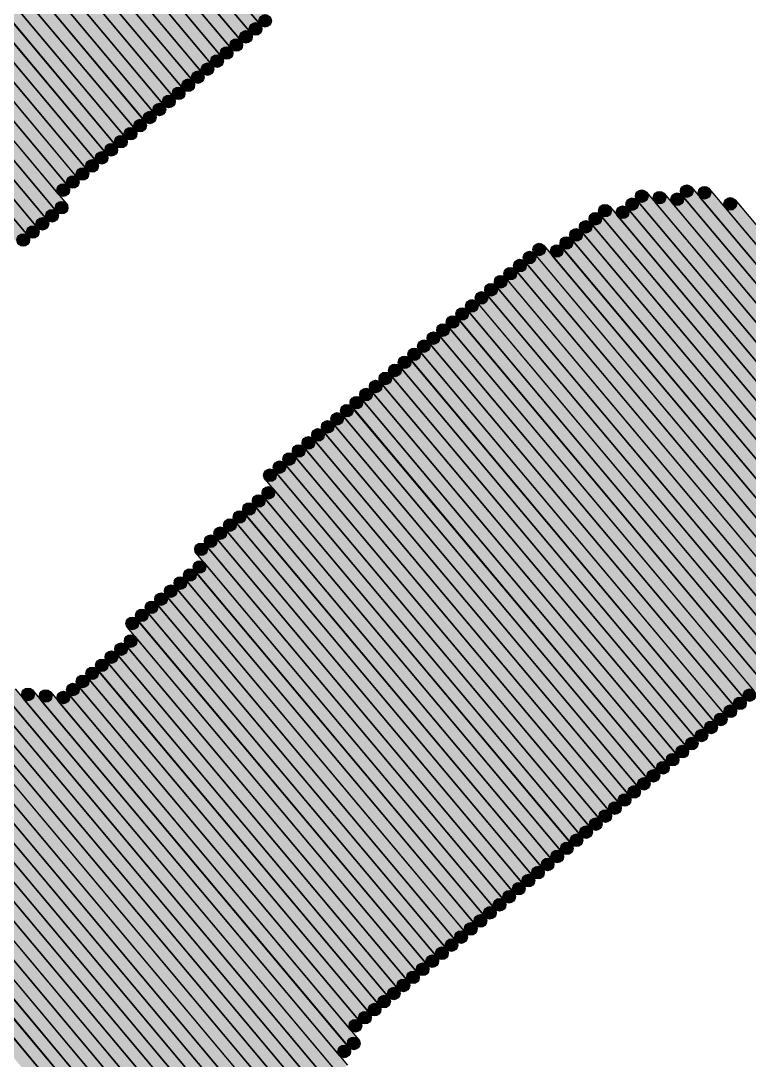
# Model space of a CAD drawing. Header units: millimetres. Extents: x -4 to 157, y -60 to 103.
# Drawn here: x 97.908 to 100.086, y 0.878 to 3.989 of the extents above; entities that cross this region are included whole.
import ezdxf

# ---------------------------------------------------------------- set-up
doc = ezdxf.new("R2010")
doc.units = ezdxf.units.MM
doc.layers.add('BottomSolder', color=6, linetype='Continuous', true_color=0xff00ff)

msp = doc.modelspace()

# ---------------------------------------------------------------- hatches: boundary and pattern name
at = {"layer": 'BottomSolder', "true_color": 0xff00ff}
for points in [[(98.1657, 4.5229), (98.1945, 4.5471), (98.6528, 4.0007), (98.6241, 3.9766)], [(98.1369, 4.4986), (98.1657, 4.5228), (98.624, 3.9765), (98.5953, 3.9524)], [(98.1323, 4.4459), (98.161, 4.47), (98.5952, 3.9525), (98.5665, 3.9284)], [(98.0747, 4.3977), (98.1035, 4.4218), (98.5378, 3.9042), (98.509, 3.8801)], [(98.1035, 4.4217), (98.1323, 4.4458), (98.5665, 3.9283), (98.5377, 3.9042)], [(98.046, 4.3735), (98.0748, 4.3977), (98.5091, 3.88), (98.4803, 3.8559)], [(98.0413, 4.3207), (98.07, 4.3448), (98.4802, 3.856), (98.4515, 3.8318)], [(97.9838, 4.2724), (98.0126, 4.2965), (98.4227, 3.8077), (98.394, 3.7836)], [(98.0126, 4.2966), (98.0413, 4.3207), (98.4515, 3.8318), (98.4227, 3.8077)], [(97.9551, 4.2484), (97.9839, 4.2726), (98.3941, 3.7836), (98.3653, 3.7594)], [(97.9263, 4.2241), (97.955, 4.2482), (98.3651, 3.7595), (98.3364, 3.7353)], [(97.893, 4.1471), (97.9217, 4.1713), (98.3078, 3.7113), (98.279, 3.6872)], [(97.9217, 4.1713), (97.9505, 4.1954), (98.3365, 3.7353), (98.3077, 3.7111)], [(97.8642, 4.1231), (97.8929, 4.1472), (98.2791, 3.6872), (98.2503, 3.663)], [(97.8355, 4.0988), (97.8642, 4.123), (98.2502, 3.663), (98.2215, 3.6388)], [(97.8067, 4.0748), (97.8355, 4.0989), (98.2214, 3.6388), (98.1927, 3.6147)], [(97.7491, 4.0265), (97.7779, 4.0507), (98.164, 3.5906), (98.1352, 3.5665)], [(97.778, 4.0505), (97.8068, 4.0747), (98.1927, 3.6147), (98.1639, 3.5906)], [(97.7206, 4.0025), (97.7493, 4.0266), (98.1353, 3.5664), (98.1065, 3.5423)], [(97.7158, 3.9495), (97.7446, 3.9737), (98.1065, 3.5423), (98.0777, 3.5182)], [(97.6583, 3.9013), (97.687, 3.9254), (98.049, 3.4941), (98.0202, 3.47)], [(97.6871, 3.9255), (97.7159, 3.9496), (98.0777, 3.5181), (98.0489, 3.494)], [(97.6294, 3.877), (97.6582, 3.9012), (98.0444, 3.4413), (98.0156, 3.4172)], [(97.6007, 3.8529), (97.6295, 3.8771), (98.0157, 3.4171), (97.9869, 3.393)], [(97.5433, 3.8047), (97.572, 3.8288), (97.9581, 3.3688), (97.9294, 3.3447)], [(97.5721, 3.8289), (97.6009, 3.853), (97.9868, 3.393), (97.958, 3.3689)], [(97.5146, 3.7807), (97.5434, 3.8048), (97.9293, 3.3448), (97.9005, 3.3206)], [(99.8847, 3.4667), (99.9135, 3.4908), (100.5167, 2.772), (100.488, 2.7478)], [(99.9377, 3.462), (99.9665, 3.4861), (100.4972, 2.8537), (100.4685, 2.8295)], [(99.7503, 3.4518), (99.779, 3.4759), (100.5028, 2.6134), (100.474, 2.5893)], [(99.8032, 3.4472), (99.832, 3.4713), (100.5075, 2.6662), (100.4787, 2.642)], [(99.8562, 3.4426), (99.8849, 3.4667), (100.512, 2.7191), (100.4833, 2.695)], [(100.0147, 3.4287), (100.0434, 3.4528), (100.4777, 2.9353), (100.449, 2.9111)], [(99.64, 3.4083), (99.6688, 3.4324), (100.489, 2.4547), (100.4602, 2.4305)], [(99.6929, 3.4036), (99.7217, 3.4277), (100.4936, 2.5077), (100.4648, 2.4835)], [(99.7215, 3.4277), (99.7503, 3.4518), (100.4982, 2.5605), (100.4695, 2.5364)], [(99.6112, 3.384), (99.6399, 3.4082), (100.4844, 2.4018), (100.4556, 2.3777)], [(99.5538, 3.3358), (99.5825, 3.3599), (100.4511, 2.3249), (100.4223, 2.3007)], [(99.5825, 3.36), (99.6112, 3.3841), (100.4797, 2.349), (100.451, 2.3249)], [(99.5248, 3.3116), (99.5536, 3.3357), (100.4221, 2.3008), (100.3934, 2.2767)], [(96.6464, 3.2972), (96.6752, 3.3213), (99.9081, -0.5314), (99.8794, -0.5556)], [(96.6994, 3.2925), (96.7281, 3.3167), (99.9367, -0.5073), (99.9079, -0.5315)], [(99.4434, 3.2922), (99.4721, 3.3163), (100.3646, 2.2525), (100.3358, 2.2284)], [(99.4961, 3.2876), (99.5248, 3.3117), (100.3934, 2.2765), (100.3646, 2.2524)], [(96.5361, 3.2535), (96.5648, 3.2777), (99.8217, -0.6038), (99.7929, -0.628)], [(96.5888, 3.2488), (96.6175, 3.2729), (99.8504, -0.5796), (99.8216, -0.6037)], [(96.6176, 3.273), (96.6464, 3.2971), (99.8792, -0.5556), (99.8504, -0.5797)], [(99.3858, 3.244), (99.4145, 3.2681), (100.3072, 2.2044), (100.2785, 2.1802)], [(99.4146, 3.268), (99.4433, 3.2921), (100.3359, 2.2284), (100.3072, 2.2043)], [(96.3727, 3.2146), (96.4014, 3.2387), (99.7067, -0.7004), (99.678, -0.7246)], [(96.4545, 3.234), (96.4832, 3.2581), (99.7643, -0.6522), (99.7355, -0.6763)], [(96.5073, 3.2293), (96.536, 3.2534), (99.7929, -0.628), (99.7642, -0.6521)], [(99.357, 3.2199), (99.3857, 3.2441), (100.2785, 2.1801), (100.2497, 2.156)], [(96.2912, 3.195), (96.32, 3.2192), (99.6491, -0.7487), (99.6204, -0.7728)], [(96.344, 3.1903), (96.3727, 3.2145), (99.678, -0.7245), (99.6492, -0.7487)], [(96.4256, 3.2099), (96.4543, 3.234), (99.7355, -0.6763), (99.7068, -0.7004)], [(99.3283, 3.1957), (99.3571, 3.2198), (100.2497, 2.156), (100.2209, 2.1319)], [(96.1277, 3.156), (96.1565, 3.1801), (99.5343, -0.8452), (99.5055, -0.8694)], [(96.1808, 3.1514), (96.2095, 3.1756), (99.5629, -0.8209), (99.5342, -0.8451)], [(96.2094, 3.1755), (96.2382, 3.1996), (99.5916, -0.7968), (99.5628, -0.8209)], [(96.2624, 3.1709), (96.2912, 3.195), (99.6204, -0.7728), (99.5917, -0.7969)], [(99.2996, 3.1716), (99.3284, 3.1957), (100.221, 2.1319), (100.1923, 2.1077)], [(95.9934, 3.1412), (96.0222, 3.1653), (99.448, -0.9175), (99.4193, -0.9417)], [(96.0462, 3.1366), (96.075, 3.1608), (99.4767, -0.8933), (99.448, -0.9175)], [(96.0991, 3.1319), (96.1279, 3.156), (99.5055, -0.8693), (99.4768, -0.8934)], [(99.242, 3.1234), (99.2707, 3.1475), (100.1875, 2.0548), (100.1588, 2.0307)], [(99.2709, 3.1474), (99.2996, 3.1715), (100.2164, 2.0791), (100.1877, 2.0549)], [(99.2132, 3.0991), (99.242, 3.1233), (100.1588, 2.0308), (100.13, 2.0067)], [(99.1845, 3.0751), (99.2133, 3.0992), (100.13, 2.0067), (100.1013, 1.9825)], [(99.127, 3.0269), (99.1558, 3.051), (100.0725, 1.9583), (100.0438, 1.9341)], [(99.1558, 3.051), (99.1845, 3.0751), (100.1011, 1.9824), (100.0723, 1.9583)], [(99.0984, 3.0027), (99.1271, 3.0268), (100.0438, 1.9343), (100.015, 1.9102)], [(99.0695, 2.9785), (99.0982, 3.0027), (100.0151, 1.9101), (99.9863, 1.8859)], [(99.0408, 2.9544), (99.0696, 2.9785), (99.9862, 1.8861), (99.9575, 1.8619)], [(98.9833, 2.9062), (99.012, 2.9304), (99.9288, 1.8378), (99.9, 1.8136)], [(99.012, 2.9303), (99.0407, 2.9544), (99.9576, 1.8619), (99.9288, 1.8378)], [(98.9545, 2.882), (98.9832, 2.9062), (99.9001, 1.8137), (99.8714, 1.7896)], [(98.9258, 2.858), (98.9545, 2.8821), (99.8713, 1.7895), (99.8425, 1.7654)], [(98.8683, 2.8097), (98.8971, 2.8339), (99.8138, 1.7412), (99.785, 1.7171)], [(98.897, 2.8338), (98.9258, 2.858), (99.8425, 1.7654), (99.8138, 1.7413)], [(98.8394, 2.7855), (98.8682, 2.8096), (99.7851, 1.7172), (99.7563, 1.6931)], [(98.8108, 2.7614), (98.8396, 2.7855), (99.7562, 1.6929), (99.7275, 1.6688)], [(98.7534, 2.7132), (98.7821, 2.7373), (99.6988, 1.6447), (99.67, 1.6205)], [(98.782, 2.7373), (98.8107, 2.7614), (99.7275, 1.6689), (99.6988, 1.6447)], [(98.7245, 2.6892), (98.7533, 2.7133), (99.6701, 1.6207), (99.6413, 1.5966)], [(98.6957, 2.6649), (98.7245, 2.689), (99.6413, 1.5965), (99.6125, 1.5724)], [(98.6669, 2.6407), (98.6956, 2.6648), (99.6125, 1.5724), (99.5837, 1.5483)], [(98.6382, 2.6166), (98.6669, 2.6407), (99.5836, 1.5483), (99.5549, 1.5242)], [(98.6336, 2.5638), (98.6623, 2.5879), (99.555, 1.5241), (99.5262, 1.5)], [(98.6048, 2.5396), (98.6336, 2.5637), (99.5263, 1.5), (99.4976, 1.4759)], [(98.5761, 2.5156), (98.6048, 2.5397), (99.4975, 1.4759), (99.4688, 1.4518)], [(98.5185, 2.4673), (98.5473, 2.4914), (99.44, 1.4277), (99.4112, 1.4035)], [(98.5473, 2.4915), (98.5761, 2.5157), (99.4688, 1.4516), (99.44, 1.4275)], [(98.4898, 2.4433), (98.5186, 2.4674), (99.4112, 1.4034), (99.3825, 1.3793)], [(98.4611, 2.4192), (98.4898, 2.4433), (99.3824, 1.3794), (99.3537, 1.3553)], [(98.4323, 2.395), (98.4611, 2.4191), (99.3538, 1.3553), (99.3251, 1.3311)], [(98.4277, 2.342), (98.4565, 2.3661), (99.325, 1.3311), (99.2962, 1.307)], [(98.399, 2.318), (98.4277, 2.3422), (99.2964, 1.307), (99.2676, 1.2828)], [(98.3702, 2.2938), (98.399, 2.318), (99.2675, 1.2829), (99.2388, 1.2588)], [(98.3415, 2.2697), (98.3702, 2.2938), (99.2387, 1.2586), (99.2099, 1.2345)], [(98.284, 2.2214), (98.3127, 2.2455), (99.1813, 1.2103), (99.1525, 1.1862)], [(98.3127, 2.2456), (98.3414, 2.2697), (99.2099, 1.2345), (99.1812, 1.2104)], [(98.2551, 2.1974), (98.2839, 2.2215), (99.1525, 1.1864), (99.1237, 1.1623)], [(98.2265, 2.1732), (98.2553, 2.1974), (99.1239, 1.1622), (99.0951, 1.1381)], [(98.1931, 2.0961), (98.2219, 2.1202), (99.0662, 1.114), (99.0375, 1.0898)], [(98.2218, 2.1203), (98.2506, 2.1444), (99.095, 1.1381), (99.0662, 1.114)], [(98.1643, 2.072), (98.1931, 2.0961), (99.0374, 1.0899), (99.0087, 1.0658)], [(98.1355, 2.0478), (98.1643, 2.072), (99.0087, 1.0656), (98.9799, 1.0415)], [(98.078, 1.9996), (98.1068, 2.0237), (98.9512, 1.0174), (98.9224, 0.9933)], [(98.1068, 2.0237), (98.1356, 2.0478), (98.9799, 1.0415), (98.9511, 1.0174)], [(98.0492, 1.9755), (98.078, 1.9996), (98.9226, 0.9933), (98.8938, 0.9692)], [(97.862, 1.9652), (97.8907, 1.9894), (98.9281, 0.753), (98.8994, 0.7289)], [(97.9148, 1.9608), (97.9435, 1.9849), (98.8844, 0.8634), (98.8557, 0.8393)], [(97.9677, 1.956), (97.9964, 1.9801), (98.8892, 0.9163), (98.8604, 0.8922)], [(98.0206, 1.9514), (98.0494, 1.9755), (98.9178, 0.9404), (98.8891, 0.9163)]]:
    msp.add_hatch(color=6, dxfattribs=at).paths.add_polyline_path(points, flags=0)
h = msp.add_hatch(color=6, dxfattribs=at)
edge = h.paths.add_edge_path(flags=0)
edge.add_arc((98.6097, 3.9644), 0.0188, 0, 360)
h = msp.add_hatch(color=6, dxfattribs=at)
edge = h.paths.add_edge_path(flags=0)
edge.add_arc((98.6385, 3.9886), 0.0188, 0, 360)
h = msp.add_hatch(color=6, dxfattribs=at)
edge = h.paths.add_edge_path(flags=0)
edge.add_arc((98.5808, 3.9405), 0.0188, 0, 360)
h = msp.add_hatch(color=6, dxfattribs=at)
edge = h.paths.add_edge_path(flags=0)
edge.add_arc((98.5521, 3.9163), 0.0188, 0, 360)
h = msp.add_hatch(color=6, dxfattribs=at)
edge = h.paths.add_edge_path(flags=0)
edge.add_arc((98.5234, 3.8922), 0.0188, 0, 360)
h = msp.add_hatch(color=6, dxfattribs=at)
edge = h.paths.add_edge_path(flags=0)
edge.add_arc((98.4659, 3.8439), 0.0188, 0, 360)
h = msp.add_hatch(color=6, dxfattribs=at)
edge = h.paths.add_edge_path(flags=0)
edge.add_arc((98.4947, 3.868), 0.0188, 0, 360)
h = msp.add_hatch(color=6, dxfattribs=at)
edge = h.paths.add_edge_path(flags=0)
edge.add_arc((98.4371, 3.8198), 0.0188, 0, 360)
h = msp.add_hatch(color=6, dxfattribs=at)
edge = h.paths.add_edge_path(flags=0)
edge.add_arc((98.4083, 3.7957), 0.0188, 0, 360)
h = msp.add_hatch(color=6, dxfattribs=at)
edge = h.paths.add_edge_path(flags=0)
edge.add_arc((98.3507, 3.7474), 0.0188, 0, 360)
h = msp.add_hatch(color=6, dxfattribs=at)
edge = h.paths.add_edge_path(flags=0)
edge.add_arc((98.3797, 3.7715), 0.0188, 0, 360)
h = msp.add_hatch(color=6, dxfattribs=at)
edge = h.paths.add_edge_path(flags=0)
edge.add_arc((98.3221, 3.7232), 0.0188, 0, 360)
h = msp.add_hatch(color=6, dxfattribs=at)
edge = h.paths.add_edge_path(flags=0)
edge.add_arc((98.2934, 3.6992), 0.0188, 0, 360)
h = msp.add_hatch(color=6, dxfattribs=at)
edge = h.paths.add_edge_path(flags=0)
edge.add_arc((98.2647, 3.6751), 0.0188, 0, 360)
h = msp.add_hatch(color=6, dxfattribs=at)
edge = h.paths.add_edge_path(flags=0)
edge.add_arc((98.2071, 3.6268), 0.0188, 0, 360)
h = msp.add_hatch(color=6, dxfattribs=at)
edge = h.paths.add_edge_path(flags=0)
edge.add_arc((98.2359, 3.6509), 0.0188, 0, 360)
h = msp.add_hatch(color=6, dxfattribs=at)
edge = h.paths.add_edge_path(flags=0)
edge.add_arc((98.1783, 3.6027), 0.0188, 0, 360)
h = msp.add_hatch(color=6, dxfattribs=at)
edge = h.paths.add_edge_path(flags=0)
edge.add_arc((98.1496, 3.5786), 0.0188, 0, 360)
h = msp.add_hatch(color=6, dxfattribs=at)
edge = h.paths.add_edge_path(flags=0)
edge.add_arc((98.0921, 3.5302), 0.0188, 0, 360)
h = msp.add_hatch(color=6, dxfattribs=at)
edge = h.paths.add_edge_path(flags=0)
edge.add_arc((98.1209, 3.5543), 0.0188, 0, 360)
h = msp.add_hatch(color=6, dxfattribs=at)
edge = h.paths.add_edge_path(flags=0)
edge.add_arc((98.0633, 3.5061), 0.0188, 0, 360)
h = msp.add_hatch(color=6, dxfattribs=at)
edge = h.paths.add_edge_path(flags=0)
edge.add_arc((98.0346, 3.482), 0.0188, 0, 360)
h = msp.add_hatch(color=6, dxfattribs=at)
edge = h.paths.add_edge_path(flags=0)
edge.add_arc((99.8991, 3.4787), 0.0188, 0, 360)
h = msp.add_hatch(color=6, dxfattribs=at)
edge = h.paths.add_edge_path(flags=0)
edge.add_arc((99.9521, 3.474), 0.0188, 0, 360)
h = msp.add_hatch(color=6, dxfattribs=at)
edge = h.paths.add_edge_path(flags=0)
edge.add_arc((99.7359, 3.4398), 0.0188, 0, 360)
h = msp.add_hatch(color=6, dxfattribs=at)
edge = h.paths.add_edge_path(flags=0)
edge.add_arc((99.7646, 3.4639), 0.0188, 0, 360)
h = msp.add_hatch(color=6, dxfattribs=at)
edge = h.paths.add_edge_path(flags=0)
edge.add_arc((99.8176, 3.4592), 0.0188, 0, 360)
h = msp.add_hatch(color=6, dxfattribs=at)
edge = h.paths.add_edge_path(flags=0)
edge.add_arc((99.8706, 3.4546), 0.0188, 0, 360)
h = msp.add_hatch(color=6, dxfattribs=at)
edge = h.paths.add_edge_path(flags=0)
edge.add_arc((100.0291, 3.4407), 0.0188, 0, 360)
h = msp.add_hatch(color=6, dxfattribs=at)
edge = h.paths.add_edge_path(flags=0)
edge.add_arc((98.0013, 3.4051), 0.0188, 0, 360)
h = msp.add_hatch(color=6, dxfattribs=at)
edge = h.paths.add_edge_path(flags=0)
edge.add_arc((98.03, 3.4293), 0.0188, 0, 360)
h = msp.add_hatch(color=6, dxfattribs=at)
edge = h.paths.add_edge_path(flags=0)
edge.add_arc((99.6544, 3.4203), 0.0188, 0, 360)
h = msp.add_hatch(color=6, dxfattribs=at)
edge = h.paths.add_edge_path(flags=0)
edge.add_arc((99.7073, 3.4156), 0.0188, 0, 360)
h = msp.add_hatch(color=6, dxfattribs=at)
edge = h.paths.add_edge_path(flags=0)
edge.add_arc((97.9724, 3.3809), 0.0188, 0, 360)
h = msp.add_hatch(color=6, dxfattribs=at)
edge = h.paths.add_edge_path(flags=0)
edge.add_arc((99.5969, 3.372), 0.0188, 0, 360)
h = msp.add_hatch(color=6, dxfattribs=at)
edge = h.paths.add_edge_path(flags=0)
edge.add_arc((99.6256, 3.3961), 0.0188, 0, 360)
h = msp.add_hatch(color=6, dxfattribs=at)
edge = h.paths.add_edge_path(flags=0)
edge.add_arc((97.9437, 3.3567), 0.0188, 0, 360)
h = msp.add_hatch(color=6, dxfattribs=at)
edge = h.paths.add_edge_path(flags=0)
edge.add_arc((99.5681, 3.3479), 0.0188, 0, 360)
h = msp.add_hatch(color=6, dxfattribs=at)
edge = h.paths.add_edge_path(flags=0)
edge.add_arc((97.9149, 3.3327), 0.0188, 0, 360)
h = msp.add_hatch(color=6, dxfattribs=at)
edge = h.paths.add_edge_path(flags=0)
edge.add_arc((99.5392, 3.3236), 0.0188, 0, 360)
h = msp.add_hatch(color=6, dxfattribs=at)
edge = h.paths.add_edge_path(flags=0)
edge.add_arc((99.4289, 3.2801), 0.0188, 0, 360)
h = msp.add_hatch(color=6, dxfattribs=at)
edge = h.paths.add_edge_path(flags=0)
edge.add_arc((99.4578, 3.3043), 0.0188, 0, 360)
h = msp.add_hatch(color=6, dxfattribs=at)
edge = h.paths.add_edge_path(flags=0)
edge.add_arc((99.5105, 3.2997), 0.0188, 0, 360)
h = msp.add_hatch(color=6, dxfattribs=at)
edge = h.paths.add_edge_path(flags=0)
edge.add_arc((99.4002, 3.256), 0.0188, 0, 360)
h = msp.add_hatch(color=6, dxfattribs=at)
edge = h.paths.add_edge_path(flags=0)
edge.add_arc((99.3713, 3.232), 0.0188, 0, 360)
h = msp.add_hatch(color=6, dxfattribs=at)
edge = h.paths.add_edge_path(flags=0)
edge.add_arc((99.3427, 3.2077), 0.0188, 0, 360)
h = msp.add_hatch(color=6, dxfattribs=at)
edge = h.paths.add_edge_path(flags=0)
edge.add_arc((99.2853, 3.1594), 0.0188, 0, 360)
h = msp.add_hatch(color=6, dxfattribs=at)
edge = h.paths.add_edge_path(flags=0)
edge.add_arc((99.314, 3.1837), 0.0188, 0, 360)
h = msp.add_hatch(color=6, dxfattribs=at)
edge = h.paths.add_edge_path(flags=0)
edge.add_arc((99.2564, 3.1354), 0.0188, 0, 360)
h = msp.add_hatch(color=6, dxfattribs=at)
edge = h.paths.add_edge_path(flags=0)
edge.add_arc((99.2276, 3.1112), 0.0188, 0, 360)
h = msp.add_hatch(color=6, dxfattribs=at)
edge = h.paths.add_edge_path(flags=0)
edge.add_arc((99.1701, 3.0631), 0.0188, 0, 360)
h = msp.add_hatch(color=6, dxfattribs=at)
edge = h.paths.add_edge_path(flags=0)
edge.add_arc((99.1989, 3.0872), 0.0188, 0, 360)
h = msp.add_hatch(color=6, dxfattribs=at)
edge = h.paths.add_edge_path(flags=0)
edge.add_arc((99.1414, 3.0389), 0.0188, 0, 360)
h = msp.add_hatch(color=6, dxfattribs=at)
edge = h.paths.add_edge_path(flags=0)
edge.add_arc((99.1128, 3.0148), 0.0188, 0, 360)
h = msp.add_hatch(color=6, dxfattribs=at)
edge = h.paths.add_edge_path(flags=0)
edge.add_arc((99.0839, 2.9906), 0.0188, 0, 360)
h = msp.add_hatch(color=6, dxfattribs=at)
edge = h.paths.add_edge_path(flags=0)
edge.add_arc((99.0263, 2.9424), 0.0188, 0, 360)
h = msp.add_hatch(color=6, dxfattribs=at)
edge = h.paths.add_edge_path(flags=0)
edge.add_arc((99.0552, 2.9664), 0.0188, 0, 360)
h = msp.add_hatch(color=6, dxfattribs=at)
edge = h.paths.add_edge_path(flags=0)
edge.add_arc((98.9977, 2.9183), 0.0188, 0, 360)
h = msp.add_hatch(color=6, dxfattribs=at)
edge = h.paths.add_edge_path(flags=0)
edge.add_arc((98.9688, 2.8941), 0.0188, 0, 360)
h = msp.add_hatch(color=6, dxfattribs=at)
edge = h.paths.add_edge_path(flags=0)
edge.add_arc((98.9114, 2.8459), 0.0188, 0, 360)
h = msp.add_hatch(color=6, dxfattribs=at)
edge = h.paths.add_edge_path(flags=0)
edge.add_arc((98.9401, 2.8701), 0.0188, 0, 360)
h = msp.add_hatch(color=6, dxfattribs=at)
edge = h.paths.add_edge_path(flags=0)
edge.add_arc((98.8827, 2.8218), 0.0188, 0, 360)
h = msp.add_hatch(color=6, dxfattribs=at)
edge = h.paths.add_edge_path(flags=0)
edge.add_arc((98.8538, 2.7975), 0.0188, 0, 360)
h = msp.add_hatch(color=6, dxfattribs=at)
edge = h.paths.add_edge_path(flags=0)
edge.add_arc((98.8252, 2.7735), 0.0188, 0, 360)
h = msp.add_hatch(color=6, dxfattribs=at)
edge = h.paths.add_edge_path(flags=0)
edge.add_arc((98.7678, 2.7253), 0.0188, 0, 360)
h = msp.add_hatch(color=6, dxfattribs=at)
edge = h.paths.add_edge_path(flags=0)
edge.add_arc((98.7963, 2.7494), 0.0188, 0, 360)
h = msp.add_hatch(color=6, dxfattribs=at)
edge = h.paths.add_edge_path(flags=0)
edge.add_arc((98.7389, 2.7012), 0.0188, 0, 360)
h = msp.add_hatch(color=6, dxfattribs=at)
edge = h.paths.add_edge_path(flags=0)
edge.add_arc((98.7101, 2.677), 0.0188, 0, 360)
h = msp.add_hatch(color=6, dxfattribs=at)
edge = h.paths.add_edge_path(flags=0)
edge.add_arc((98.6526, 2.6286), 0.0188, 0, 360)
h = msp.add_hatch(color=6, dxfattribs=at)
edge = h.paths.add_edge_path(flags=0)
edge.add_arc((98.6813, 2.6528), 0.0188, 0, 360)
h = msp.add_hatch(color=6, dxfattribs=at)
edge = h.paths.add_edge_path(flags=0)
edge.add_arc((98.6479, 2.5759), 0.0188, 0, 360)
h = msp.add_hatch(color=6, dxfattribs=at)
edge = h.paths.add_edge_path(flags=0)
edge.add_arc((98.6192, 2.5516), 0.0188, 0, 360)
h = msp.add_hatch(color=6, dxfattribs=at)
edge = h.paths.add_edge_path(flags=0)
edge.add_arc((98.5617, 2.5036), 0.0188, 0, 360)
h = msp.add_hatch(color=6, dxfattribs=at)
edge = h.paths.add_edge_path(flags=0)
edge.add_arc((98.5904, 2.5276), 0.0188, 0, 360)
h = msp.add_hatch(color=6, dxfattribs=at)
edge = h.paths.add_edge_path(flags=0)
edge.add_arc((98.5329, 2.4794), 0.0188, 0, 360)
h = msp.add_hatch(color=6, dxfattribs=at)
edge = h.paths.add_edge_path(flags=0)
edge.add_arc((98.5042, 2.4553), 0.0188, 0, 360)
h = msp.add_hatch(color=6, dxfattribs=at)
edge = h.paths.add_edge_path(flags=0)
edge.add_arc((98.4755, 2.4312), 0.0188, 0, 360)
h = msp.add_hatch(color=6, dxfattribs=at)
edge = h.paths.add_edge_path(flags=0)
edge.add_arc((98.4467, 2.407), 0.0188, 0, 360)
h = msp.add_hatch(color=6, dxfattribs=at)
edge = h.paths.add_edge_path(flags=0)
edge.add_arc((98.4421, 2.3541), 0.0188, 0, 360)
h = msp.add_hatch(color=6, dxfattribs=at)
edge = h.paths.add_edge_path(flags=0)
edge.add_arc((98.4133, 2.3301), 0.0188, 0, 360)
h = msp.add_hatch(color=6, dxfattribs=at)
edge = h.paths.add_edge_path(flags=0)
edge.add_arc((98.3846, 2.3059), 0.0188, 0, 360)
h = msp.add_hatch(color=6, dxfattribs=at)
edge = h.paths.add_edge_path(flags=0)
edge.add_arc((98.3271, 2.2577), 0.0188, 0, 360)
h = msp.add_hatch(color=6, dxfattribs=at)
edge = h.paths.add_edge_path(flags=0)
edge.add_arc((98.3559, 2.2818), 0.0188, 0, 360)
h = msp.add_hatch(color=6, dxfattribs=at)
edge = h.paths.add_edge_path(flags=0)
edge.add_arc((98.2984, 2.2334), 0.0188, 0, 360)
h = msp.add_hatch(color=6, dxfattribs=at)
edge = h.paths.add_edge_path(flags=0)
edge.add_arc((98.2695, 2.2094), 0.0188, 0, 360)
h = msp.add_hatch(color=6, dxfattribs=at)
edge = h.paths.add_edge_path(flags=0)
edge.add_arc((98.2409, 2.1853), 0.0188, 0, 360)
h = msp.add_hatch(color=6, dxfattribs=at)
edge = h.paths.add_edge_path(flags=0)
edge.add_arc((98.2362, 2.1323), 0.0188, 0, 360)
h = msp.add_hatch(color=6, dxfattribs=at)
edge = h.paths.add_edge_path(flags=0)
edge.add_arc((98.2075, 2.1082), 0.0188, 0, 360)
h = msp.add_hatch(color=6, dxfattribs=at)
edge = h.paths.add_edge_path(flags=0)
edge.add_arc((98.1787, 2.0841), 0.0188, 0, 360)
h = msp.add_hatch(color=6, dxfattribs=at)
edge = h.paths.add_edge_path(flags=0)
edge.add_arc((98.1212, 2.0358), 0.0188, 0, 360)
h = msp.add_hatch(color=6, dxfattribs=at)
edge = h.paths.add_edge_path(flags=0)
edge.add_arc((98.1499, 2.0599), 0.0188, 0, 360)
h = msp.add_hatch(color=6, dxfattribs=at)
edge = h.paths.add_edge_path(flags=0)
edge.add_arc((98.0924, 2.0117), 0.0188, 0, 360)
h = msp.add_hatch(color=6, dxfattribs=at)
edge = h.paths.add_edge_path(flags=0)
edge.add_arc((97.9291, 1.9728), 0.0188, 0, 360)
h = msp.add_hatch(color=6, dxfattribs=at)
edge = h.paths.add_edge_path(flags=0)
edge.add_arc((98.0636, 1.9875), 0.0188, 0, 360)
h = msp.add_hatch(color=6, dxfattribs=at)
edge = h.paths.add_edge_path(flags=0)
edge.add_arc((97.982, 1.968), 0.0188, 0, 360)
h = msp.add_hatch(color=6, dxfattribs=at)
edge = h.paths.add_edge_path(flags=0)
edge.add_arc((98.035, 1.9635), 0.0188, 0, 360)
h = msp.add_hatch(color=6, dxfattribs=at)
edge = h.paths.add_edge_path(flags=0)
edge.add_arc((100.0581, 1.9462), 0.0188, 0, 360)
h = msp.add_hatch(color=6, dxfattribs=at)
edge = h.paths.add_edge_path(flags=0)
edge.add_arc((100.0867, 1.9704), 0.0188, 0, 360)
h = msp.add_hatch(color=6, dxfattribs=at)
edge = h.paths.add_edge_path(flags=0)
edge.add_arc((100.0294, 1.9223), 0.0188, 0, 360)
h = msp.add_hatch(color=6, dxfattribs=at)
edge = h.paths.add_edge_path(flags=0)
edge.add_arc((100.0007, 1.898), 0.0188, 0, 360)
h = msp.add_hatch(color=6, dxfattribs=at)
edge = h.paths.add_edge_path(flags=0)
edge.add_arc((99.9432, 1.8498), 0.0188, 0, 360)
h = msp.add_hatch(color=6, dxfattribs=at)
edge = h.paths.add_edge_path(flags=0)
edge.add_arc((99.9718, 1.874), 0.0188, 0, 360)
h = msp.add_hatch(color=6, dxfattribs=at)
edge = h.paths.add_edge_path(flags=0)
edge.add_arc((99.9144, 1.8257), 0.0188, 0, 360)
h = msp.add_hatch(color=6, dxfattribs=at)
edge = h.paths.add_edge_path(flags=0)
edge.add_arc((99.8858, 1.8016), 0.0188, 0, 360)
h = msp.add_hatch(color=6, dxfattribs=at)
edge = h.paths.add_edge_path(flags=0)
edge.add_arc((99.8569, 1.7774), 0.0188, 0, 360)
h = msp.add_hatch(color=6, dxfattribs=at)
edge = h.paths.add_edge_path(flags=0)
edge.add_arc((99.7994, 1.7292), 0.0188, 0, 360)
h = msp.add_hatch(color=6, dxfattribs=at)
edge = h.paths.add_edge_path(flags=0)
edge.add_arc((99.8282, 1.7533), 0.0188, 0, 360)
h = msp.add_hatch(color=6, dxfattribs=at)
edge = h.paths.add_edge_path(flags=0)
edge.add_arc((99.7707, 1.7052), 0.0188, 0, 360)
h = msp.add_hatch(color=6, dxfattribs=at)
edge = h.paths.add_edge_path(flags=0)
edge.add_arc((99.7419, 1.6809), 0.0188, 0, 360)
h = msp.add_hatch(color=6, dxfattribs=at)
edge = h.paths.add_edge_path(flags=0)
edge.add_arc((99.6844, 1.6326), 0.0188, 0, 360)
h = msp.add_hatch(color=6, dxfattribs=at)
edge = h.paths.add_edge_path(flags=0)
edge.add_arc((99.7131, 1.6568), 0.0188, 0, 360)
h = msp.add_hatch(color=6, dxfattribs=at)
edge = h.paths.add_edge_path(flags=0)
edge.add_arc((99.6557, 1.6086), 0.0188, 0, 360)
h = msp.add_hatch(color=6, dxfattribs=at)
edge = h.paths.add_edge_path(flags=0)
edge.add_arc((99.6269, 1.5844), 0.0188, 0, 360)
h = msp.add_hatch(color=6, dxfattribs=at)
edge = h.paths.add_edge_path(flags=0)
edge.add_arc((99.5981, 1.5604), 0.0188, 0, 360)
h = msp.add_hatch(color=6, dxfattribs=at)
edge = h.paths.add_edge_path(flags=0)
edge.add_arc((99.5406, 1.5121), 0.0188, 0, 360)
h = msp.add_hatch(color=6, dxfattribs=at)
edge = h.paths.add_edge_path(flags=0)
edge.add_arc((99.5693, 1.5363), 0.0188, 0, 360)
h = msp.add_hatch(color=6, dxfattribs=at)
edge = h.paths.add_edge_path(flags=0)
edge.add_arc((99.5119, 1.4879), 0.0188, 0, 360)
h = msp.add_hatch(color=6, dxfattribs=at)
edge = h.paths.add_edge_path(flags=0)
edge.add_arc((99.4831, 1.4639), 0.0188, 0, 360)
h = msp.add_hatch(color=6, dxfattribs=at)
edge = h.paths.add_edge_path(flags=0)
edge.add_arc((99.4256, 1.4156), 0.0188, 0, 360)
h = msp.add_hatch(color=6, dxfattribs=at)
edge = h.paths.add_edge_path(flags=0)
edge.add_arc((99.4544, 1.4396), 0.0188, 0, 360)
h = msp.add_hatch(color=6, dxfattribs=at)
edge = h.paths.add_edge_path(flags=0)
edge.add_arc((99.3969, 1.3914), 0.0188, 0, 360)
h = msp.add_hatch(color=6, dxfattribs=at)
edge = h.paths.add_edge_path(flags=0)
edge.add_arc((99.3681, 1.3673), 0.0188, 0, 360)
h = msp.add_hatch(color=6, dxfattribs=at)
edge = h.paths.add_edge_path(flags=0)
edge.add_arc((99.3106, 1.3191), 0.0188, 0, 360)
h = msp.add_hatch(color=6, dxfattribs=at)
edge = h.paths.add_edge_path(flags=0)
edge.add_arc((99.3394, 1.3432), 0.0188, 0, 360)
h = msp.add_hatch(color=6, dxfattribs=at)
edge = h.paths.add_edge_path(flags=0)
edge.add_arc((99.282, 1.2949), 0.0188, 0, 360)
h = msp.add_hatch(color=6, dxfattribs=at)
edge = h.paths.add_edge_path(flags=0)
edge.add_arc((99.2531, 1.2709), 0.0188, 0, 360)
h = msp.add_hatch(color=6, dxfattribs=at)
edge = h.paths.add_edge_path(flags=0)
edge.add_arc((99.2243, 1.2466), 0.0188, 0, 360)
h = msp.add_hatch(color=6, dxfattribs=at)
edge = h.paths.add_edge_path(flags=0)
edge.add_arc((99.1669, 1.1982), 0.0188, 0, 360)
h = msp.add_hatch(color=6, dxfattribs=at)
edge = h.paths.add_edge_path(flags=0)
edge.add_arc((99.1956, 1.2225), 0.0188, 0, 360)
h = msp.add_hatch(color=6, dxfattribs=at)
edge = h.paths.add_edge_path(flags=0)
edge.add_arc((99.1381, 1.1744), 0.0188, 0, 360)
h = msp.add_hatch(color=6, dxfattribs=at)
edge = h.paths.add_edge_path(flags=0)
edge.add_arc((99.1095, 1.1502), 0.0188, 0, 360)
h = msp.add_hatch(color=6, dxfattribs=at)
edge = h.paths.add_edge_path(flags=0)
edge.add_arc((99.0518, 1.1019), 0.0188, 0, 360)
h = msp.add_hatch(color=6, dxfattribs=at)
edge = h.paths.add_edge_path(flags=0)
edge.add_arc((99.0806, 1.126), 0.0188, 0, 360)
h = msp.add_hatch(color=6, dxfattribs=at)
edge = h.paths.add_edge_path(flags=0)
edge.add_arc((99.0231, 1.0778), 0.0188, 0, 360)
h = msp.add_hatch(color=6, dxfattribs=at)
edge = h.paths.add_edge_path(flags=0)
edge.add_arc((98.9943, 1.0536), 0.0188, 0, 360)
h = msp.add_hatch(color=6, dxfattribs=at)
edge = h.paths.add_edge_path(flags=0)
edge.add_arc((98.9655, 1.0295), 0.0188, 0, 360)
h = msp.add_hatch(color=6, dxfattribs=at)
edge = h.paths.add_edge_path(flags=0)
edge.add_arc((98.9082, 0.9812), 0.0188, 0, 360)
h = msp.add_hatch(color=6, dxfattribs=at)
edge = h.paths.add_edge_path(flags=0)
edge.add_arc((98.9368, 1.0054), 0.0188, 0, 360)
h = msp.add_hatch(color=6, dxfattribs=at)
edge = h.paths.add_edge_path(flags=0)
edge.add_arc((98.9034, 0.9283), 0.0188, 0, 360)
h = msp.add_hatch(color=6, dxfattribs=at)
edge = h.paths.add_edge_path(flags=0)
edge.add_arc((98.8748, 0.9043), 0.0188, 0, 360)

# ---------------------------------------------------------------- linework, layer by layer
at = {"layer": 'BottomSolder', "color": 6, "true_color": 0xff00ff}
for p, q in [((98.6241, 3.9766), (98.1657, 4.5229)), ((98.1657, 4.5228), (98.624, 3.9765)), ((98.5953, 3.9524), (98.1369, 4.4986)), ((98.161, 4.47), (98.5952, 3.9525)), ((98.1035, 4.4218), (98.5378, 3.9042)), ((98.5377, 3.9042), (98.1035, 4.4217)), ((98.5665, 3.9284), (98.1323, 4.4459)), ((98.1323, 4.4458), (98.5665, 3.9283)), ((98.509, 3.8801), (98.0747, 4.3977)), ((98.0748, 4.3977), (98.5091, 3.88)), ((98.4803, 3.8559), (98.046, 4.3735)), ((98.07, 4.3448), (98.4802, 3.856)), ((98.4227, 3.8077), (98.0126, 4.2966)), ((98.0126, 4.2965), (98.4227, 3.8077)), ((98.4515, 3.8318), (98.0413, 4.3207)), ((98.0413, 4.3207), (98.4515, 3.8318)), ((98.394, 3.7836), (97.9838, 4.2724)), ((97.9839, 4.2726), (98.3941, 3.7836)), ((97.955, 4.2482), (98.3651, 3.7595)), ((98.3653, 3.7594), (97.9551, 4.2484)), ((98.3364, 3.7353), (97.9263, 4.2241)), ((98.3077, 3.7111), (97.9217, 4.1713)), ((97.9217, 4.1713), (98.3078, 3.7113)), ((97.9505, 4.1954), (98.3365, 3.7353)), ((97.8929, 4.1472), (98.2791, 3.6872)), ((98.279, 3.6872), (97.893, 4.1471)), ((98.2503, 3.663), (97.8642, 4.1231)), ((97.8642, 4.123), (98.2502, 3.663)), ((97.8355, 4.0989), (98.2214, 3.6388)), ((98.2215, 3.6388), (97.8355, 4.0988)), ((97.7779, 4.0507), (98.164, 3.5906)), ((98.1639, 3.5906), (97.778, 4.0505)), ((98.1927, 3.6147), (97.8067, 4.0748)), ((97.8068, 4.0747), (98.1927, 3.6147)), ((98.1352, 3.5665), (97.7491, 4.0265)), ((97.7493, 4.0266), (98.1353, 3.5664)), ((98.1065, 3.5423), (97.7206, 4.0025)), ((98.6528, 4.0007), (98.6241, 3.9766)), ((97.7446, 3.9737), (98.1065, 3.5423)), ((98.5952, 3.9525), (98.5665, 3.9284)), ((98.624, 3.9765), (98.5953, 3.9524)), ((97.687, 3.9254), (98.049, 3.4941)), ((98.0489, 3.494), (97.6871, 3.9255)), ((98.0777, 3.5182), (97.7158, 3.9495)), ((97.7159, 3.9496), (98.0777, 3.5181)), ((98.5665, 3.9283), (98.5377, 3.9042)), ((97.6582, 3.9012), (98.0444, 3.4413)), ((98.0202, 3.47), (97.6583, 3.9013)), ((98.5378, 3.9042), (98.509, 3.8801)), ((98.0156, 3.4172), (97.6294, 3.877)), ((97.6295, 3.8771), (98.0157, 3.4171)), ((98.5091, 3.88), (98.4803, 3.8559)), ((97.572, 3.8288), (97.9581, 3.3688)), ((97.958, 3.3689), (97.5721, 3.8289)), ((97.9869, 3.393), (97.6007, 3.8529)), ((97.6009, 3.853), (97.9868, 3.393)), ((98.4515, 3.8318), (98.4227, 3.8077)), ((98.4802, 3.856), (98.4515, 3.8318)), ((97.9294, 3.3447), (97.5433, 3.8047)), ((97.5434, 3.8048), (97.9293, 3.3448)), ((98.4227, 3.8077), (98.394, 3.7836)), ((98.3941, 3.7836), (98.3653, 3.7594)), ((98.3365, 3.7353), (98.3077, 3.7111)), ((98.3651, 3.7595), (98.3364, 3.7353)), ((98.3078, 3.7113), (98.279, 3.6872)), ((98.2791, 3.6872), (98.2503, 3.663)), ((98.2502, 3.663), (98.2215, 3.6388)), ((98.1927, 3.6147), (98.1639, 3.5906)), ((98.2214, 3.6388), (98.1927, 3.6147)), ((98.164, 3.5906), (98.1352, 3.5665)), ((98.1353, 3.5664), (98.1065, 3.5423)), ((98.0777, 3.5181), (98.0489, 3.494)), ((98.1065, 3.5423), (98.0777, 3.5182)), ((98.049, 3.4941), (98.0202, 3.47)), ((99.8847, 3.4667), (99.9135, 3.4908)), ((99.9135, 3.4908), (100.5167, 2.772)), ((99.9377, 3.462), (99.9665, 3.4861)), ((99.9665, 3.4861), (100.4972, 2.8537)), ((99.7503, 3.4518), (99.779, 3.4759)), ((99.779, 3.4759), (100.5028, 2.6134)), ((99.8032, 3.4472), (99.832, 3.4713)), ((99.832, 3.4713), (100.5075, 2.6662)), ((99.8562, 3.4426), (99.8849, 3.4667)), ((100.488, 2.7478), (99.8847, 3.4667)), ((99.8849, 3.4667), (100.512, 2.7191)), ((100.4685, 2.8295), (99.9377, 3.462)), ((100.0147, 3.4287), (100.0434, 3.4528)), ((100.0434, 3.4528), (100.4777, 2.9353)), ((98.0444, 3.4413), (98.0156, 3.4172)), ((99.64, 3.4083), (99.6688, 3.4324)), ((99.6688, 3.4324), (100.489, 2.4547)), ((99.6929, 3.4036), (99.7217, 3.4277)), ((99.7215, 3.4277), (99.7503, 3.4518)), ((100.4695, 2.5364), (99.7215, 3.4277)), ((99.7217, 3.4277), (100.4936, 2.5077)), ((100.474, 2.5893), (99.7503, 3.4518)), ((99.7503, 3.4518), (100.4982, 2.5605)), ((100.4787, 2.642), (99.8032, 3.4472)), ((100.4833, 2.695), (99.8562, 3.4426)), ((100.449, 2.9111), (100.0147, 3.4287)), ((97.9868, 3.393), (97.958, 3.3689)), ((98.0157, 3.4171), (97.9869, 3.393)), ((99.6112, 3.384), (99.6399, 3.4082)), ((99.6399, 3.4082), (100.4844, 2.4018)), ((100.4602, 2.4305), (99.64, 3.4083)), ((100.4648, 2.4835), (99.6929, 3.4036)), ((97.9581, 3.3688), (97.9294, 3.3447)), ((99.5538, 3.3358), (99.5825, 3.3599)), ((99.5825, 3.36), (99.6112, 3.3841)), ((100.451, 2.3249), (99.5825, 3.36)), ((99.5825, 3.3599), (100.4511, 2.3249)), ((99.6112, 3.3841), (100.4797, 2.349)), ((100.4556, 2.3777), (99.6112, 3.384)), ((97.9293, 3.3448), (97.9005, 3.3206)), ((99.5248, 3.3116), (99.5536, 3.3357)), ((99.5536, 3.3357), (100.4221, 2.3008)), ((100.4223, 2.3007), (99.5538, 3.3358)), ((96.6752, 3.3213), (99.9081, -0.5314)), ((96.7281, 3.3167), (99.9367, -0.5073)), ((99.4434, 3.2922), (99.4721, 3.3163)), ((99.4721, 3.3163), (100.3646, 2.2525)), ((99.4961, 3.2876), (99.5248, 3.3117)), ((99.5248, 3.3117), (100.3934, 2.2765)), ((100.3934, 2.2767), (99.5248, 3.3116)), ((96.5648, 3.2777), (99.8217, -0.6038)), ((96.6175, 3.2729), (99.8504, -0.5796)), ((99.8504, -0.5797), (96.6176, 3.273)), ((99.8794, -0.5556), (96.6464, 3.2972)), ((96.6464, 3.2971), (99.8792, -0.5556)), ((99.9079, -0.5315), (96.6994, 3.2925)), ((99.3858, 3.244), (99.4145, 3.2681)), ((99.4145, 3.2681), (100.3072, 2.2044)), ((99.4146, 3.268), (99.4433, 3.2921)), ((100.3072, 2.2043), (99.4146, 3.268)), ((99.4433, 3.2921), (100.3359, 2.2284)), ((100.3358, 2.2284), (99.4434, 3.2922)), ((100.3646, 2.2524), (99.4961, 3.2876)), ((96.4014, 3.2387), (99.7067, -0.7004)), ((96.4832, 3.2581), (99.7643, -0.6522)), ((96.536, 3.2534), (99.7929, -0.628)), ((99.7929, -0.628), (96.5361, 3.2535)), ((99.8216, -0.6037), (96.5888, 3.2488)), ((99.357, 3.2199), (99.3857, 3.2441)), ((99.3857, 3.2441), (100.2785, 2.1801)), ((100.2785, 2.1802), (99.3858, 3.244)), ((96.32, 3.2192), (99.6491, -0.7487)), ((99.678, -0.7246), (96.3727, 3.2146)), ((96.3727, 3.2145), (99.678, -0.7245)), ((99.7068, -0.7004), (96.4256, 3.2099)), ((96.4543, 3.234), (99.7355, -0.6763)), ((99.7355, -0.6763), (96.4545, 3.234)), ((99.7642, -0.6521), (96.5073, 3.2293)), ((99.3283, 3.1957), (99.3571, 3.2198)), ((100.2497, 2.156), (99.357, 3.2199)), ((99.3571, 3.2198), (100.2497, 2.156)), ((96.1565, 3.1801), (99.5343, -0.8452)), ((99.5628, -0.8209), (96.2094, 3.1755)), ((96.2095, 3.1756), (99.5629, -0.8209)), ((96.2382, 3.1996), (99.5916, -0.7968)), ((99.6204, -0.7728), (96.2912, 3.195)), ((96.2912, 3.195), (99.6204, -0.7728)), ((99.6492, -0.7487), (96.344, 3.1903)), ((99.2996, 3.1716), (99.3284, 3.1957)), ((100.2209, 2.1319), (99.3283, 3.1957)), ((99.3284, 3.1957), (100.221, 2.1319)), ((96.0222, 3.1653), (99.448, -0.9175)), ((96.075, 3.1608), (99.4767, -0.8933)), ((99.5055, -0.8694), (96.1277, 3.156)), ((96.1279, 3.156), (99.5055, -0.8693)), ((99.5342, -0.8451), (96.1808, 3.1514)), ((99.5917, -0.7969), (96.2624, 3.1709)), ((99.242, 3.1234), (99.2707, 3.1475)), ((99.2707, 3.1475), (100.1875, 2.0548)), ((99.2709, 3.1474), (99.2996, 3.1715)), ((100.1877, 2.0549), (99.2709, 3.1474)), ((100.1923, 2.1077), (99.2996, 3.1716)), ((99.2996, 3.1715), (100.2164, 2.0791)), ((99.448, -0.9175), (96.0462, 3.1366)), ((99.4768, -0.8934), (96.0991, 3.1319)), ((99.2132, 3.0991), (99.242, 3.1233)), ((100.1588, 2.0307), (99.242, 3.1234)), ((99.242, 3.1233), (100.1588, 2.0308)), ((99.1845, 3.0751), (99.2133, 3.0992)), ((100.13, 2.0067), (99.2132, 3.0991)), ((99.2133, 3.0992), (100.13, 2.0067)), ((99.127, 3.0269), (99.1558, 3.051)), ((99.1558, 3.051), (99.1845, 3.0751)), ((100.0723, 1.9583), (99.1558, 3.051)), ((99.1558, 3.051), (100.0725, 1.9583)), ((100.1013, 1.9825), (99.1845, 3.0751)), ((99.1845, 3.0751), (100.1011, 1.9824)), ((99.0984, 3.0027), (99.1271, 3.0268)), ((100.0438, 1.9341), (99.127, 3.0269)), ((99.1271, 3.0268), (100.0438, 1.9343)), ((99.0695, 2.9785), (99.0982, 3.0027)), ((99.0982, 3.0027), (100.0151, 1.9101)), ((100.015, 1.9102), (99.0984, 3.0027)), ((99.0408, 2.9544), (99.0696, 2.9785)), ((99.9863, 1.8859), (99.0695, 2.9785)), ((99.0696, 2.9785), (99.9862, 1.8861)), ((98.9833, 2.9062), (99.012, 2.9304)), ((99.012, 2.9303), (99.0407, 2.9544)), ((99.012, 2.9304), (99.9288, 1.8378)), ((99.9288, 1.8378), (99.012, 2.9303)), ((99.0407, 2.9544), (99.9576, 1.8619)), ((99.9575, 1.8619), (99.0408, 2.9544)), ((98.9545, 2.882), (98.9832, 2.9062)), ((98.9832, 2.9062), (99.9001, 1.8137)), ((99.9, 1.8136), (98.9833, 2.9062)), ((98.9258, 2.858), (98.9545, 2.8821)), ((98.9545, 2.8821), (99.8713, 1.7895)), ((99.8714, 1.7896), (98.9545, 2.882)), ((98.8683, 2.8097), (98.8971, 2.8339)), ((98.897, 2.8338), (98.9258, 2.858)), ((99.8138, 1.7413), (98.897, 2.8338)), ((98.8971, 2.8339), (99.8138, 1.7412)), ((99.8425, 1.7654), (98.9258, 2.858)), ((98.9258, 2.858), (99.8425, 1.7654)), ((98.8394, 2.7855), (98.8682, 2.8096)), ((98.8682, 2.8096), (99.7851, 1.7172)), ((99.785, 1.7171), (98.8683, 2.8097)), ((98.8108, 2.7614), (98.8396, 2.7855)), ((99.7563, 1.6931), (98.8394, 2.7855)), ((98.8396, 2.7855), (99.7562, 1.6929)), ((98.7534, 2.7132), (98.7821, 2.7373)), ((98.782, 2.7373), (98.8107, 2.7614)), ((98.7821, 2.7373), (99.6988, 1.6447)), ((98.8107, 2.7614), (99.7275, 1.6689)), ((99.7275, 1.6688), (98.8108, 2.7614)), ((98.7245, 2.6892), (98.7533, 2.7133)), ((98.7533, 2.7133), (99.6701, 1.6207)), ((99.67, 1.6205), (98.7534, 2.7132)), ((99.6988, 1.6447), (98.782, 2.7373)), ((98.6957, 2.6649), (98.7245, 2.689)), ((99.6413, 1.5966), (98.7245, 2.6892)), ((98.7245, 2.689), (99.6413, 1.5965)), ((98.6669, 2.6407), (98.6956, 2.6648)), ((98.6956, 2.6648), (99.6125, 1.5724)), ((99.6125, 1.5724), (98.6957, 2.6649)), ((98.6382, 2.6166), (98.6669, 2.6407)), ((99.5549, 1.5242), (98.6382, 2.6166)), ((99.5837, 1.5483), (98.6669, 2.6407)), ((98.6669, 2.6407), (99.5836, 1.5483)), ((98.6336, 2.5638), (98.6623, 2.5879)), ((98.6623, 2.5879), (99.555, 1.5241)), ((98.6048, 2.5396), (98.6336, 2.5637)), ((99.5262, 1.5), (98.6336, 2.5638)), ((98.6336, 2.5637), (99.5263, 1.5)), ((98.5761, 2.5156), (98.6048, 2.5397)), ((98.6048, 2.5397), (99.4975, 1.4759)), ((99.4976, 1.4759), (98.6048, 2.5396)), ((98.5185, 2.4673), (98.5473, 2.4914)), ((98.5473, 2.4915), (98.5761, 2.5157)), ((99.44, 1.4275), (98.5473, 2.4915)), ((98.5473, 2.4914), (99.44, 1.4277)), ((98.5761, 2.5157), (99.4688, 1.4516)), ((99.4688, 1.4518), (98.5761, 2.5156)), ((98.4898, 2.4433), (98.5186, 2.4674)), ((99.4112, 1.4035), (98.5185, 2.4673)), ((98.5186, 2.4674), (99.4112, 1.4034)), ((98.4611, 2.4192), (98.4898, 2.4433)), ((99.3825, 1.3793), (98.4898, 2.4433)), ((98.4898, 2.4433), (99.3824, 1.3794)), ((98.4323, 2.395), (98.4611, 2.4191)), ((99.3537, 1.3553), (98.4611, 2.4192)), ((98.4611, 2.4191), (99.3538, 1.3553)), ((98.4277, 2.342), (98.4565, 2.3661)), ((99.3251, 1.3311), (98.4323, 2.395)), ((98.4565, 2.3661), (99.325, 1.3311)), ((98.399, 2.318), (98.4277, 2.3422)), ((98.4277, 2.3422), (99.2964, 1.307)), ((99.2962, 1.307), (98.4277, 2.342)), ((98.3702, 2.2938), (98.399, 2.318)), ((99.2676, 1.2828), (98.399, 2.318)), ((98.399, 2.318), (99.2675, 1.2829)), ((98.3415, 2.2697), (98.3702, 2.2938)), ((99.2388, 1.2588), (98.3702, 2.2938)), ((98.3702, 2.2938), (99.2387, 1.2586)), ((98.284, 2.2214), (98.3127, 2.2455)), ((98.3127, 2.2456), (98.3414, 2.2697)), ((99.1812, 1.2104), (98.3127, 2.2456)), ((98.3127, 2.2455), (99.1813, 1.2103)), ((98.3414, 2.2697), (99.2099, 1.2345)), ((99.2099, 1.2345), (98.3415, 2.2697)), ((98.2551, 2.1974), (98.2839, 2.2215)), ((98.2839, 2.2215), (99.1525, 1.1864)), ((99.1525, 1.1862), (98.284, 2.2214)), ((98.2265, 2.1732), (98.2553, 2.1974)), ((99.1237, 1.1623), (98.2551, 2.1974)), ((98.2553, 2.1974), (99.1239, 1.1622)), ((99.0951, 1.1381), (98.2265, 2.1732)), ((98.1931, 2.0961), (98.2219, 2.1202)), ((98.2218, 2.1203), (98.2506, 2.1444)), ((99.0662, 1.114), (98.2218, 2.1203)), ((98.2219, 2.1202), (99.0662, 1.114)), ((98.2506, 2.1444), (99.095, 1.1381)), ((98.1643, 2.072), (98.1931, 2.0961)), ((99.0375, 1.0898), (98.1931, 2.0961)), ((98.1931, 2.0961), (99.0374, 1.0899)), ((98.1355, 2.0478), (98.1643, 2.072)), ((99.0087, 1.0658), (98.1643, 2.072)), ((98.1643, 2.072), (99.0087, 1.0656)), ((98.078, 1.9996), (98.1068, 2.0237)), ((98.1068, 2.0237), (98.1356, 2.0478)), ((98.9511, 1.0174), (98.1068, 2.0237)), ((98.1068, 2.0237), (98.9512, 1.0174)), ((98.9799, 1.0415), (98.1355, 2.0478)), ((98.1356, 2.0478), (98.9799, 1.0415)), ((98.0492, 1.9755), (98.078, 1.9996)), ((98.9224, 0.9933), (98.078, 1.9996)), ((98.078, 1.9996), (98.9226, 0.9933)), ((98.8994, 0.7289), (97.862, 1.9652)), ((97.8907, 1.9894), (98.9281, 0.753)), ((97.9148, 1.9608), (97.9435, 1.9849)), ((98.8557, 0.8393), (97.9148, 1.9608)), ((97.9435, 1.9849), (98.8844, 0.8634)), ((97.9677, 1.956), (97.9964, 1.9801)), ((97.9964, 1.9801), (98.8892, 0.9163)), ((98.0206, 1.9514), (98.0494, 1.9755)), ((98.8938, 0.9692), (98.0492, 1.9755)), ((98.0494, 1.9755), (98.9178, 0.9404)), ((100.1011, 1.9824), (100.0723, 1.9583)), ((98.8604, 0.8922), (97.9677, 1.956)), ((98.8891, 0.9163), (98.0206, 1.9514)), ((100.0438, 1.9343), (100.015, 1.9102)), ((100.0725, 1.9583), (100.0438, 1.9341)), ((100.0151, 1.9101), (99.9863, 1.8859)), ((99.9862, 1.8861), (99.9575, 1.8619)), ((99.9288, 1.8378), (99.9, 1.8136)), ((99.9576, 1.8619), (99.9288, 1.8378)), ((99.9001, 1.8137), (99.8714, 1.7896)), ((99.8713, 1.7895), (99.8425, 1.7654)), ((99.8425, 1.7654), (99.8138, 1.7413)), ((99.7851, 1.7172), (99.7563, 1.6931)), ((99.8138, 1.7412), (99.785, 1.7171)), ((99.7562, 1.6929), (99.7275, 1.6688)), ((99.7275, 1.6689), (99.6988, 1.6447)), ((99.6701, 1.6207), (99.6413, 1.5966)), ((99.6988, 1.6447), (99.67, 1.6205)), ((99.6413, 1.5965), (99.6125, 1.5724)), ((99.6125, 1.5724), (99.5837, 1.5483)), ((99.5836, 1.5483), (99.5549, 1.5242)), ((99.5263, 1.5), (99.4976, 1.4759)), ((99.555, 1.5241), (99.5262, 1.5)), ((99.4975, 1.4759), (99.4688, 1.4518)), ((99.4688, 1.4516), (99.44, 1.4275)), ((99.4112, 1.4034), (99.3825, 1.3793)), ((99.44, 1.4277), (99.4112, 1.4035)), ((99.3824, 1.3794), (99.3537, 1.3553)), ((99.3538, 1.3553), (99.3251, 1.3311)), ((99.2964, 1.307), (99.2676, 1.2828)), ((99.325, 1.3311), (99.2962, 1.307)), ((99.2675, 1.2829), (99.2388, 1.2588)), ((99.2387, 1.2586), (99.2099, 1.2345)), ((99.2099, 1.2345), (99.1812, 1.2104)), ((99.1525, 1.1864), (99.1237, 1.1623)), ((99.1813, 1.2103), (99.1525, 1.1862)), ((99.1239, 1.1622), (99.0951, 1.1381)), ((99.095, 1.1381), (99.0662, 1.114)), ((99.0374, 1.0899), (99.0087, 1.0658)), ((99.0662, 1.114), (99.0375, 1.0898)), ((99.0087, 1.0656), (98.9799, 1.0415)), ((98.9799, 1.0415), (98.9511, 1.0174)), ((98.9512, 1.0174), (98.9224, 0.9933)), ((98.9226, 0.9933), (98.8938, 0.9692)), ((98.9178, 0.9404), (98.8891, 0.9163)), ((98.8892, 0.9163), (98.8604, 0.8922))]:
    msp.add_line(p, q, dxfattribs=at)
at = {"layer": 'BottomSolder'}
for centre in [(98.6097, 3.9644), (98.6385, 3.9886), (98.5808, 3.9405), (98.5521, 3.9163), (98.5234, 3.8922), (98.4659, 3.8439), (98.4947, 3.868), (98.4371, 3.8198), (98.4083, 3.7957), (98.3507, 3.7474), (98.3797, 3.7715), (98.3221, 3.7232), (98.2934, 3.6992), (98.2647, 3.6751), (98.2071, 3.6268), (98.2359, 3.6509), (98.1783, 3.6027), (98.1496, 3.5786), (98.0921, 3.5302), (98.1209, 3.5543), (98.0633, 3.5061), (98.0346, 3.482), (99.8991, 3.4787), (99.9521, 3.474), (99.7359, 3.4398), (99.7646, 3.4639), (99.8176, 3.4592), (99.8706, 3.4546), (100.0291, 3.4407), (98.0013, 3.4051), (98.03, 3.4293), (99.6544, 3.4203), (99.7073, 3.4156), (97.9724, 3.3809), (99.5969, 3.372), (99.6256, 3.3961), (97.9437, 3.3567), (99.5681, 3.3479), (97.9149, 3.3327), (99.5392, 3.3236), (99.4289, 3.2801), (99.4578, 3.3043), (99.5105, 3.2997), (99.4002, 3.256), (99.3713, 3.232), (99.3427, 3.2077), (99.2853, 3.1594), (99.314, 3.1837), (99.2564, 3.1354), (99.2276, 3.1112), (99.1701, 3.0631), (99.1989, 3.0872), (99.1414, 3.0389), (99.1128, 3.0148), (99.0839, 2.9906), (99.0263, 2.9424), (99.0552, 2.9664), (98.9977, 2.9183), (98.9688, 2.8941), (98.9114, 2.8459), (98.9401, 2.8701), (98.8827, 2.8218), (98.8538, 2.7975), (98.8252, 2.7735), (98.7678, 2.7253), (98.7963, 2.7494), (98.7389, 2.7012), (98.7101, 2.677), (98.6526, 2.6286), (98.6813, 2.6528), (98.6479, 2.5759), (98.6192, 2.5516), (98.5617, 2.5036), (98.5904, 2.5276), (98.5329, 2.4794), (98.5042, 2.4553), (98.4755, 2.4312), (98.4467, 2.407), (98.4421, 2.3541), (98.4133, 2.3301), (98.3846, 2.3059), (98.3271, 2.2577), (98.3559, 2.2818), (98.2984, 2.2334), (98.2695, 2.2094), (98.2409, 2.1853), (98.2362, 2.1323), (98.2075, 2.1082), (98.1787, 2.0841), (98.1212, 2.0358), (98.1499, 2.0599), (98.0924, 2.0117), (97.9291, 1.9728), (98.0636, 1.9875), (97.982, 1.968), (98.035, 1.9635), (100.0581, 1.9462), (100.0867, 1.9704), (100.0294, 1.9223), (100.0007, 1.898), (99.9432, 1.8498), (99.9718, 1.874), (99.9144, 1.8257), (99.8858, 1.8016), (99.8569, 1.7774), (99.7994, 1.7292), (99.8282, 1.7533), (99.7707, 1.7052), (99.7419, 1.6809), (99.6844, 1.6326), (99.7131, 1.6568), (99.6557, 1.6086), (99.6269, 1.5844), (99.5981, 1.5604), (99.5406, 1.5121), (99.5693, 1.5363), (99.5119, 1.4879), (99.4831, 1.4639), (99.4256, 1.4156), (99.4544, 1.4396), (99.3969, 1.3914), (99.3681, 1.3673), (99.3106, 1.3191), (99.3394, 1.3432), (99.282, 1.2949), (99.2531, 1.2709), (99.2243, 1.2466), (99.1669, 1.1982), (99.1956, 1.2225), (99.1381, 1.1744), (99.1095, 1.1502), (99.0518, 1.1019), (99.0806, 1.126), (99.0231, 1.0778), (98.9943, 1.0536), (98.9655, 1.0295), (98.9082, 0.9812), (98.9368, 1.0054), (98.9034, 0.9283), (98.8748, 0.9043)]:
    msp.add_circle(centre, 0.0188, dxfattribs=at)

doc.saveas('drawing.dxf')
